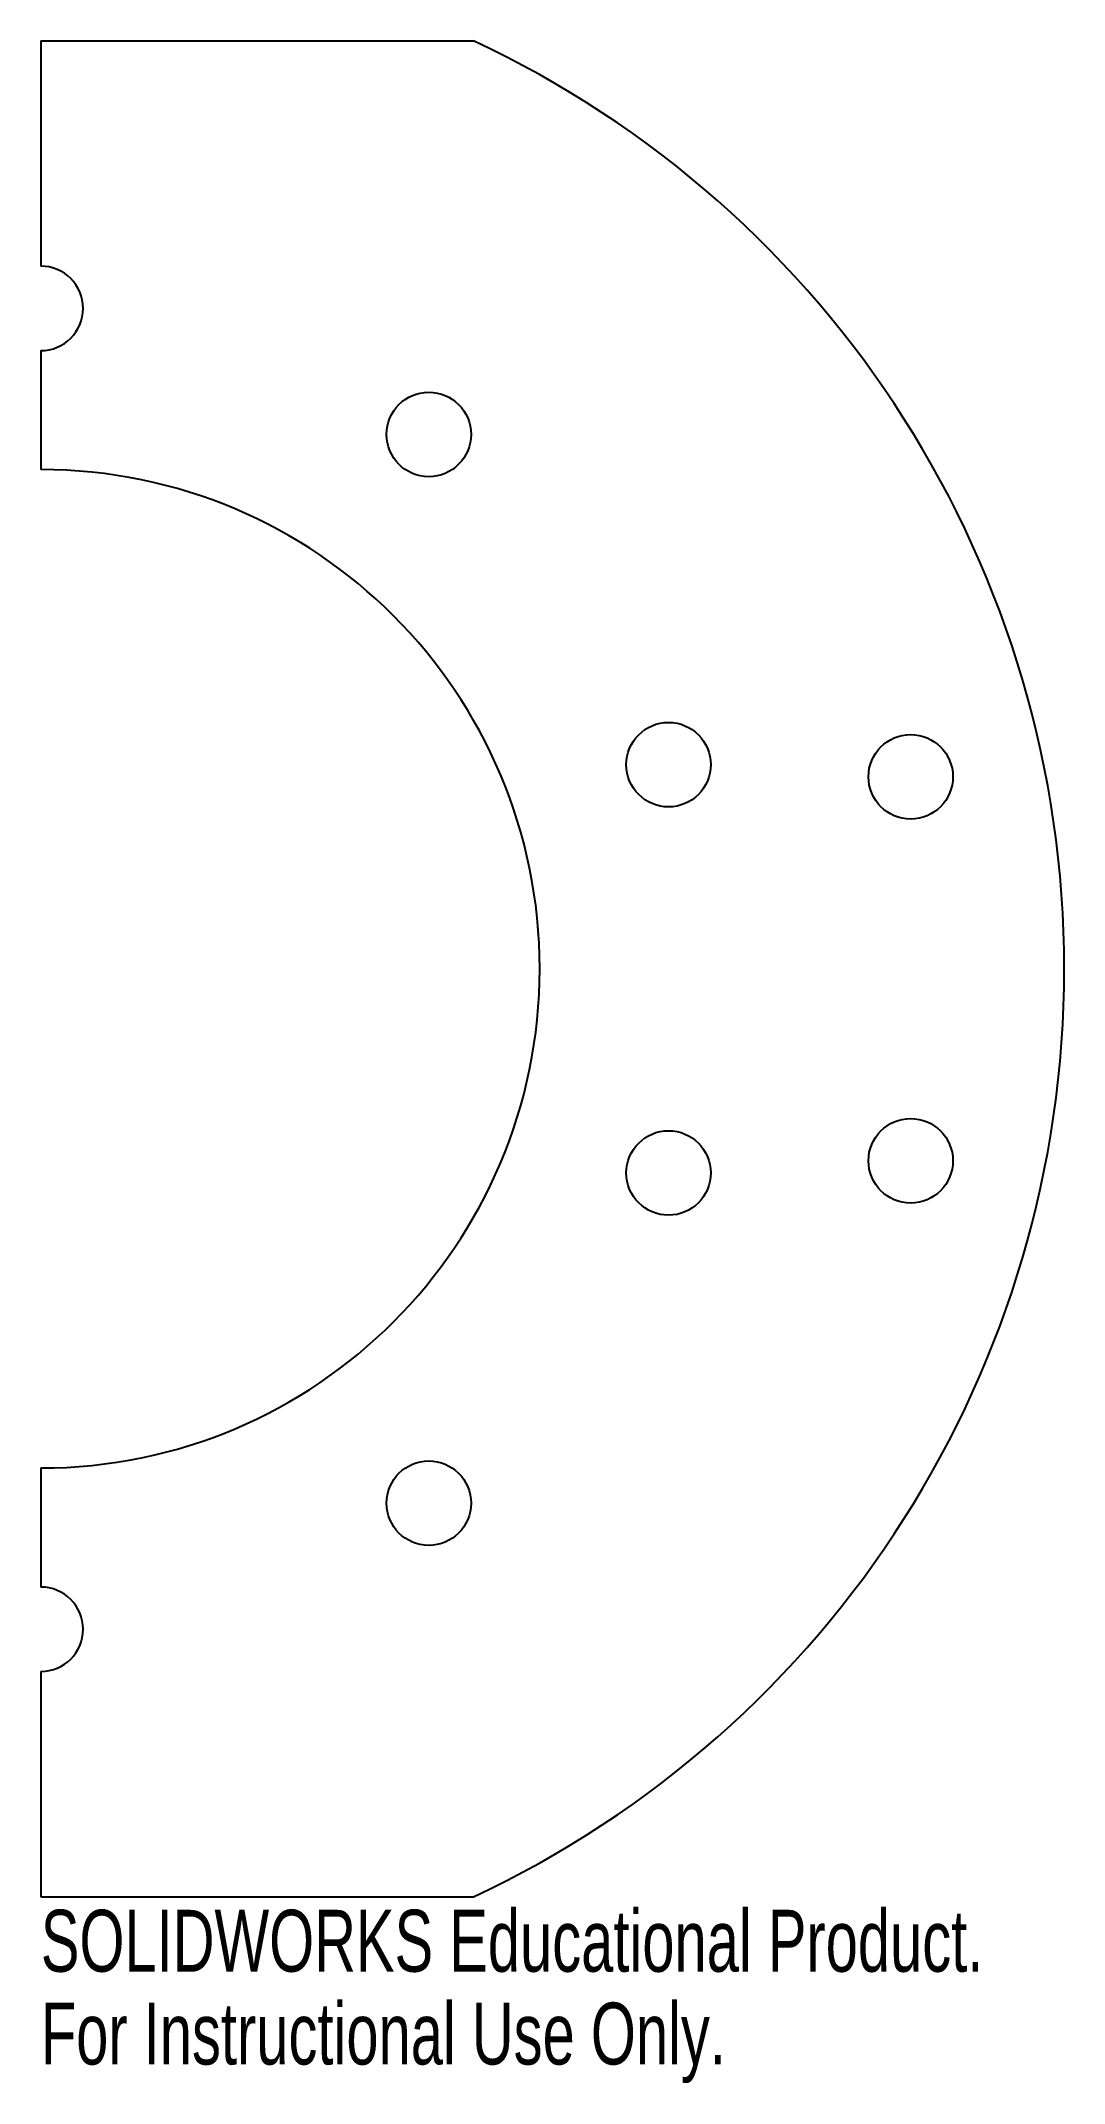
# Model space of a CAD drawing. Header units: millimetres. Extents: x 0 to 80, y -87 to 72.
import ezdxf

# ---------------------------------------------------------------- set-up
doc = ezdxf.new("R2010")
doc.units = ezdxf.units.MM
doc.styles.add('SLDTEXTSTYLE0', font='TXT', dxfattribs={"width": 0.7})

msp = doc.modelspace()

# ---------------------------------------------------------------- linework, layer by layer
at = {"color": 7, "linetype": 'Continuous', "lineweight": 25}
for p, q in [((0, 72.5), (33.82, 72.5)), ((0, 72.5), (0, 54.9)), ((0, 48.3), (0, 39)), ((0, -39), (0, -48.3)), ((0, -54.9), (0, -72.5)), ((0, -72.5), (33.82, -72.5))]:
    msp.add_line(p, q, dxfattribs=at)
for centre in [(30.33, 41.75), (49.07, 15.95), (68, 15), (49.07, -15.95), (68, -15), (30.33, -41.75)]:
    msp.add_circle(centre, 3.3, dxfattribs=at)
for centre, radius, start, end in [((0, 0), 80, 295.0078, 64.9922), ((0, 51.6), 3.3, 270, 90), ((0, 0), 39, 270, 90), ((0, -51.6), 3.3, 270, 90)]:
    msp.add_arc(centre, radius, start, end, dxfattribs=at)

# ---------------------------------------------------------------- texts
at = {"color": 7, "linetype": 'Continuous', "char_height": 4.8336, "attachment_point": 1, "style": 'SLDTEXTSTYLE0'}
for s, insert in [('SOLIDWORKS Educational Product.', (0, -73.52)), ('For Instructional Use Only.', (0, -80.77))]:
    msp.add_mtext(s, dxfattribs=dict(at, insert=insert))

doc.saveas('drawing.dxf')
